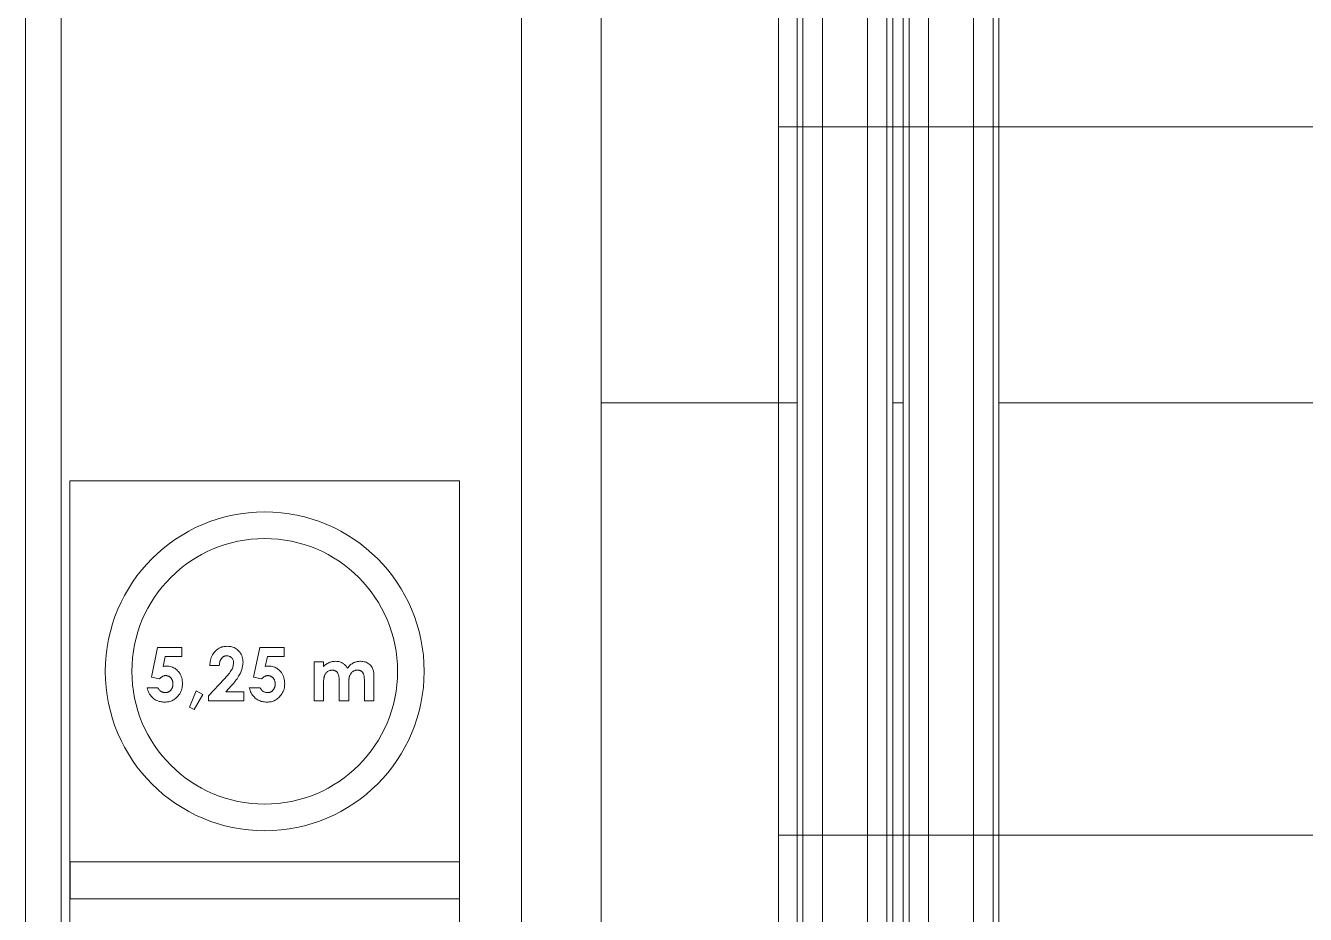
# Model space of a CAD drawing. Header units: inches. Extents: x -17229 to 23588, y -1896 to 20170.
# Drawn here: x 6999 to 7721, y 10232 to 10734 of the extents above; entities that cross this region are included whole.
import ezdxf
from ezdxf.enums import TextEntityAlignment as Align

# ---------------------------------------------------------------- set-up
doc = ezdxf.new("R2010")
doc.units = ezdxf.units.IN
doc.header["$MEASUREMENT"] = 0
for name, color, linetype in [('PK24-EQUIPMENT', 150, 'Continuous'), ('PK24E', 7, 'Continuous'), ('PK24E-STRUCT-STEEL', 254, 'Continuous')]:
    doc.layers.add(name, color=color, linetype=linetype)
for name, color, linetype, true_color in [('PK24-SYS-ROOM', 8, 'Continuous', 0x808080), ('PK24E-SYS-LIFT', 31, 'Continuous', 0xffcc5a), ('PK24E-SYS-SHELF', 31, 'Continuous', 0xffcc5a)]:
    doc.layers.add(name, color=color, linetype=linetype, true_color=true_color)
doc.styles.add('Impact', font='impact.ttf', dxfattribs={"height": 5})

# ---------------------------------------------------------------- blocks, each defined once
blk = doc.blocks.new('ROOM-INFODISP--FRONT-COMP-PK24')
at = {"layer": 'PK24-EQUIPMENT', "lineweight": 5}
for p, q in [((-18, 180), (-40, 180)), ((-40, 180), (-40, 87.7)), ((-18, 87.7), (-18, 180)), ((-39.99, 158.5), (-39.99, 156.4)), ((-18.01, 156.4), (-18.01, 158.5))]:
    blk.add_line(p, q, dxfattribs=at)
at = {"layer": 'PK24-EQUIPMENT', "color": 1, "lineweight": 5}
for p, q in [((-35.398, 168.922), (-35.046, 170.587)), ((-35.046, 170.587), (-33.68, 170.587)), ((-33.68, 170.587), (-33.68, 170.087)), ((-29.629, 168.922), (-29.276, 170.587)), ((-29.276, 170.587), (-27.91, 170.587)), ((-27.91, 170.587), (-27.91, 170.087)), ((-34.619, 170.087), (-34.736, 169.52)), ((-33.68, 170.087), (-34.619, 170.087)), ((-28.85, 170.087), (-28.967, 169.52)), ((-27.91, 170.087), (-28.85, 170.087)), ((-31.564, 169.587), (-32.103, 169.587)), ((-26.218, 169.779), (-25.68, 169.779)), ((-26.218, 167.587), (-26.218, 169.779)), ((-25.68, 169.779), (-25.68, 169.517)), ((-34.945, 168.818), (-35.398, 168.922)), ((-32.18, 167.86), (-31.291, 168.805)), ((-30.876, 168.446), (-31.189, 168.087)), ((-29.176, 168.818), (-29.629, 168.922)), ((-25.68, 168.552), (-25.68, 167.587)), ((-24.795, 167.587), (-24.795, 168.638)), ((-24.257, 168.566), (-24.257, 167.587)), ((-23.372, 167.587), (-23.372, 168.688)), ((-22.833, 168.862), (-22.833, 167.587)), ((-35.641, 168.318), (-35.026, 168.318)), ((-33.248, 167.219), (-32.872, 168.142)), ((-32.487, 167.943), (-32.978, 167.087)), ((-32.872, 168.142), (-32.487, 167.943)), ((-32.18, 167.587), (-32.18, 167.86)), ((-31.189, 168.087), (-30.18, 168.087)), ((-30.18, 168.087), (-30.18, 167.587)), ((-29.872, 168.318), (-29.257, 168.318)), ((-32.978, 167.087), (-33.248, 167.219)), ((-30.18, 167.587), (-32.18, 167.587)), ((-25.68, 167.587), (-26.218, 167.587)), ((-24.257, 167.587), (-24.795, 167.587)), ((-22.833, 167.587), (-23.372, 167.587))]:
    blk.add_line(p, q, dxfattribs=at)
at = {"layer": 'PK24-EQUIPMENT', "color": 2, "lineweight": 5}
for p, q in [((-18.01, 158.5), (-39.99, 158.5)), ((-39.99, 156.4), (-18.01, 156.4))]:
    blk.add_line(p, q, dxfattribs=at)
at = {"layer": 'PK24-EQUIPMENT', "color": 1, "lineweight": 5}
for radius in [9, 7.5]:
    blk.add_circle((-29, 169.25), radius, dxfattribs=at)
for points, knots in [([(-32.103, 169.587), (-32.094, 169.688), (-32.076, 169.891), (-31.971, 170.181), (-31.797, 170.409), (-31.585, 170.565), (-31.358, 170.651), (-31.198, 170.659), (-31.118, 170.664)], [0, 0, 0, 0, 0.186894, 0.373537, 0.559956, 0.70658, 0.85322, 1, 1, 1, 1]), ([(-31.118, 170.664), (-31.03, 170.658), (-30.853, 170.647), (-30.608, 170.533), (-30.403, 170.339), (-30.253, 170.075), (-30.23, 169.868), (-30.218, 169.764)], [0, 0, 0, 0, 0.1868825, 0.373533, 0.5601691, 0.7802357, 1, 1, 1, 1]), ([(-31.149, 170.125), (-31.163, 170.125), (-31.191, 170.124), (-31.233, 170.117), (-31.272, 170.106), (-31.309, 170.09), (-31.345, 170.069), (-31.379, 170.044), (-31.411, 170.014), (-31.441, 169.981), (-31.468, 169.943), (-31.493, 169.902), (-31.513, 169.857), (-31.53, 169.809), (-31.544, 169.758), (-31.554, 169.704), (-31.562, 169.647), (-31.563, 169.607), (-31.564, 169.587)], [0, 0, 0, 0, 0.056467, 0.111164, 0.164937, 0.218322, 0.272393, 0.327976, 0.385291, 0.444903, 0.506844, 0.569488, 0.634153, 0.700976, 0.770897, 0.843626, 0.91966, 1, 1, 1, 1]), ([(-30.757, 169.726), (-30.758, 169.754), (-30.76, 169.808), (-30.782, 169.885), (-30.816, 169.954), (-30.865, 170.014), (-30.923, 170.063), (-30.991, 170.1), (-31.068, 170.121), (-31.121, 170.124), (-31.149, 170.125)], [0, 0, 0, 0, 0.132755, 0.257234, 0.378601, 0.501406, 0.623942, 0.743642, 0.868121, 1, 1, 1, 1]), ([(-25.68, 169.517), (-25.626, 169.568), (-25.52, 169.669), (-25.336, 169.761), (-25.153, 169.81), (-25.038, 169.815), (-24.981, 169.818)], [0, 0, 0, 0, 0.279958, 0.559724, 0.779838, 1, 1, 1, 1]), ([(-24.981, 169.818), (-24.906, 169.812), (-24.758, 169.801), (-24.569, 169.706), (-24.426, 169.577), (-24.366, 169.477), (-24.335, 169.427)], [0, 0, 0, 0, 0.27989, 0.559636, 0.779757, 1, 1, 1, 1]), ([(-24.335, 169.427), (-24.284, 169.491), (-24.181, 169.62), (-23.983, 169.74), (-23.781, 169.808), (-23.652, 169.814), (-23.588, 169.818)], [0, 0, 0, 0, 0.279929, 0.559685, 0.779831, 1, 1, 1, 1]), ([(-23.588, 169.818), (-23.5, 169.811), (-23.326, 169.798), (-23.09, 169.674), (-22.924, 169.488), (-22.859, 169.271), (-22.836, 169.067), (-22.834, 168.931), (-22.833, 168.862)], [0, 0, 0, 0, 0.186698, 0.373135, 0.559193, 0.705816, 0.852877, 1, 1, 1, 1]), ([(-34.736, 169.52), (-34.702, 169.529), (-34.641, 169.545), (-34.578, 169.547), (-34.55, 169.548)], [0, 0, 0, 0, 0.559978, 1, 1, 1, 1]), ([(-34.55, 169.548), (-34.456, 169.542), (-34.268, 169.528), (-34.014, 169.391), (-33.804, 169.177), (-33.663, 168.886), (-33.648, 168.665), (-33.641, 168.554)], [0, 0, 0, 0, 0.186739, 0.37329, 0.560049, 0.779801, 1, 1, 1, 1]), ([(-31.291, 168.805), (-31.222, 168.88), (-31.084, 169.029), (-30.912, 169.254), (-30.788, 169.488), (-30.767, 169.647), (-30.757, 169.726)], [0, 0, 0, 0, 0.2804, 0.560639, 0.780618, 1, 1, 1, 1]), ([(-30.218, 169.764), (-30.235, 169.624), (-30.268, 169.344), (-30.451, 168.991), (-30.66, 168.697), (-30.804, 168.53), (-30.876, 168.446)], [0, 0, 0, 0, 0.2793382, 0.5592717, 0.7796061, 1, 1, 1, 1]), ([(-28.967, 169.52), (-28.933, 169.529), (-28.872, 169.545), (-28.809, 169.547), (-28.781, 169.548)], [0, 0, 0, 0, 0.559979, 1, 1, 1, 1]), ([(-28.781, 169.548), (-28.687, 169.542), (-28.499, 169.528), (-28.245, 169.391), (-28.035, 169.177), (-27.894, 168.886), (-27.879, 168.665), (-27.872, 168.554)], [0, 0, 0, 0, 0.186739, 0.37329, 0.560049, 0.779801, 1, 1, 1, 1]), ([(-25.192, 169.318), (-25.215, 169.317), (-25.261, 169.315), (-25.327, 169.299), (-25.391, 169.274), (-25.451, 169.238), (-25.505, 169.193), (-25.552, 169.14), (-25.592, 169.079), (-25.62, 169.022), (-25.636, 168.97), (-25.649, 168.926), (-25.658, 168.876), (-25.666, 168.822), (-25.673, 168.762), (-25.676, 168.697), (-25.68, 168.626), (-25.68, 168.577), (-25.68, 168.552)], [0, 0, 0, 0, 0.067433, 0.133552, 0.199705, 0.26712, 0.335278, 0.403628, 0.474205, 0.547994, 0.588136, 0.632412, 0.681857, 0.735629, 0.793897, 0.857789, 0.926292, 1, 1, 1, 1]), ([(-24.795, 168.638), (-24.795, 168.661), (-24.795, 168.707), (-24.798, 168.772), (-24.801, 168.832), (-24.806, 168.887), (-24.812, 168.937), (-24.82, 168.983), (-24.828, 169.023), (-24.843, 169.069), (-24.863, 169.12), (-24.894, 169.173), (-24.931, 169.219), (-24.973, 169.255), (-25.022, 169.283), (-25.074, 169.304), (-25.132, 169.315), (-25.171, 169.317), (-25.192, 169.318)], [0, 0, 0, 0, 0.07853, 0.151067, 0.218305, 0.280287, 0.337064, 0.388152, 0.434234, 0.474994, 0.549031, 0.617296, 0.681663, 0.743542, 0.80432, 0.867013, 0.931379, 1, 1, 1, 1]), ([(-23.76, 169.318), (-23.784, 169.317), (-23.832, 169.315), (-23.901, 169.3), (-23.966, 169.274), (-24.026, 169.239), (-24.081, 169.196), (-24.129, 169.144), (-24.169, 169.084), (-24.196, 169.029), (-24.214, 168.979), (-24.226, 168.936), (-24.235, 168.887), (-24.243, 168.833), (-24.25, 168.774), (-24.253, 168.709), (-24.257, 168.639), (-24.257, 168.591), (-24.257, 168.566)], [0, 0, 0, 0, 0.07062, 0.138577, 0.206073, 0.274463, 0.3426, 0.41074, 0.480118, 0.5526, 0.591784, 0.635663, 0.683569, 0.736965, 0.794871, 0.858421, 0.926599, 1, 1, 1, 1]), ([(-23.372, 168.688), (-23.372, 168.717), (-23.373, 168.774), (-23.377, 168.855), (-23.385, 168.928), (-23.395, 168.995), (-23.408, 169.054), (-23.425, 169.105), (-23.445, 169.15), (-23.468, 169.187), (-23.494, 169.218), (-23.524, 169.244), (-23.555, 169.267), (-23.59, 169.287), (-23.629, 169.3), (-23.67, 169.31), (-23.714, 169.317), (-23.745, 169.317), (-23.76, 169.318)], [0, 0, 0, 0, 0.104321, 0.200235, 0.287287, 0.36626, 0.437683, 0.50118, 0.558021, 0.608412, 0.655743, 0.701944, 0.748215, 0.794252, 0.842505, 0.892237, 0.944616, 1, 1, 1, 1]), ([(-34.591, 169.01), (-34.607, 169.009), (-34.637, 169.008), (-34.683, 168.999), (-34.728, 168.984), (-34.772, 168.962), (-34.816, 168.935), (-34.86, 168.902), (-34.904, 168.863), (-34.931, 168.834), (-34.945, 168.818)], [0, 0, 0, 0, 0.11036, 0.221186, 0.334364, 0.452977, 0.577234, 0.708804, 0.849355, 1, 1, 1, 1]), ([(-33.641, 168.554), (-33.648, 168.453), (-33.661, 168.252), (-33.787, 167.973), (-33.971, 167.759), (-34.183, 167.61), (-34.407, 167.524), (-34.565, 167.515), (-34.644, 167.51)], [0, 0, 0, 0, 0.186677, 0.373167, 0.559769, 0.70649, 0.853223, 1, 1, 1, 1]), ([(-34.614, 168.048), (-34.599, 168.049), (-34.57, 168.05), (-34.526, 168.056), (-34.485, 168.067), (-34.446, 168.082), (-34.408, 168.101), (-34.372, 168.125), (-34.338, 168.153), (-34.306, 168.185), (-34.276, 168.22), (-34.251, 168.258), (-34.228, 168.298), (-34.211, 168.341), (-34.197, 168.386), (-34.187, 168.434), (-34.181, 168.484), (-34.18, 168.518), (-34.18, 168.535)], [0, 0, 0, 0, 0.061179, 0.120371, 0.178442, 0.235934, 0.294268, 0.352654, 0.413122, 0.475586, 0.5389, 0.601869, 0.664333, 0.727647, 0.792409, 0.85912, 0.928135, 1, 1, 1, 1]), ([(-34.18, 168.535), (-34.18, 168.552), (-34.181, 168.585), (-34.186, 168.634), (-34.196, 168.68), (-34.209, 168.724), (-34.226, 168.766), (-34.246, 168.806), (-34.271, 168.843), (-34.299, 168.877), (-34.33, 168.908), (-34.362, 168.935), (-34.397, 168.958), (-34.432, 168.978), (-34.47, 168.992), (-34.509, 169.002), (-34.55, 169.009), (-34.577, 169.01), (-34.591, 169.01)], [0, 0, 0, 0, 0.072891, 0.141883, 0.209282, 0.274623, 0.338439, 0.401305, 0.465006, 0.52832, 0.59074, 0.650981, 0.70969, 0.767212, 0.824188, 0.881767, 0.939955, 1, 1, 1, 1]), ([(-28.822, 169.01), (-28.837, 169.009), (-28.868, 169.008), (-28.913, 168.999), (-28.958, 168.984), (-29.003, 168.962), (-29.047, 168.935), (-29.091, 168.902), (-29.134, 168.863), (-29.162, 168.834), (-29.176, 168.818)], [0, 0, 0, 0, 0.11036, 0.221186, 0.334364, 0.452977, 0.577234, 0.708804, 0.849355, 1, 1, 1, 1]), ([(-27.872, 168.554), (-27.878, 168.453), (-27.891, 168.252), (-28.018, 167.973), (-28.202, 167.759), (-28.414, 167.61), (-28.638, 167.524), (-28.796, 167.515), (-28.875, 167.51)], [0, 0, 0, 0, 0.186677, 0.373167, 0.559769, 0.70649, 0.853223, 1, 1, 1, 1]), ([(-28.844, 168.048), (-28.829, 168.049), (-28.8, 168.05), (-28.757, 168.056), (-28.716, 168.067), (-28.677, 168.082), (-28.639, 168.101), (-28.603, 168.125), (-28.569, 168.153), (-28.537, 168.185), (-28.507, 168.22), (-28.482, 168.258), (-28.459, 168.298), (-28.442, 168.341), (-28.428, 168.386), (-28.417, 168.434), (-28.411, 168.484), (-28.411, 168.518), (-28.41, 168.535)], [0, 0, 0, 0, 0.061179, 0.120371, 0.178442, 0.235934, 0.294268, 0.352654, 0.413122, 0.475586, 0.5389, 0.601869, 0.664333, 0.727647, 0.792409, 0.85912, 0.928135, 1, 1, 1, 1]), ([(-28.41, 168.535), (-28.411, 168.552), (-28.411, 168.585), (-28.417, 168.634), (-28.426, 168.68), (-28.44, 168.724), (-28.457, 168.766), (-28.477, 168.806), (-28.502, 168.843), (-28.53, 168.877), (-28.56, 168.908), (-28.593, 168.935), (-28.627, 168.958), (-28.663, 168.978), (-28.701, 168.992), (-28.74, 169.002), (-28.78, 169.009), (-28.808, 169.01), (-28.822, 169.01)], [0, 0, 0, 0, 0.072891, 0.141883, 0.209282, 0.274623, 0.338439, 0.401305, 0.465006, 0.52832, 0.59074, 0.650981, 0.70969, 0.767212, 0.824188, 0.881767, 0.939955, 1, 1, 1, 1]), ([(-34.644, 167.51), (-34.731, 167.515), (-34.905, 167.525), (-35.151, 167.621), (-35.375, 167.785), (-35.555, 168.022), (-35.612, 168.219), (-35.641, 168.318)], [0, 0, 0, 0, 0.186849, 0.373549, 0.560248, 0.779948, 1, 1, 1, 1]), ([(-35.026, 168.318), (-35.015, 168.297), (-34.993, 168.255), (-34.951, 168.201), (-34.905, 168.154), (-34.853, 168.115), (-34.797, 168.086), (-34.739, 168.064), (-34.677, 168.051), (-34.635, 168.049), (-34.614, 168.048)], [0, 0, 0, 0, 0.138114, 0.268408, 0.394191, 0.517092, 0.637493, 0.757004, 0.877294, 1, 1, 1, 1]), ([(-28.875, 167.51), (-28.962, 167.515), (-29.136, 167.525), (-29.382, 167.621), (-29.606, 167.785), (-29.786, 168.022), (-29.843, 168.219), (-29.872, 168.318)], [0, 0, 0, 0, 0.186849, 0.373549, 0.560248, 0.779947, 1, 1, 1, 1]), ([(-29.257, 168.318), (-29.245, 168.297), (-29.223, 168.255), (-29.182, 168.201), (-29.135, 168.154), (-29.084, 168.115), (-29.028, 168.086), (-28.97, 168.064), (-28.908, 168.051), (-28.866, 168.049), (-28.844, 168.048)], [0, 0, 0, 0, 0.138114, 0.268408, 0.394191, 0.517092, 0.637493, 0.757004, 0.877294, 1, 1, 1, 1])]:
    blk.add_open_spline(points, degree=3, knots=knots, dxfattribs=at)
blk = doc.blocks.new('*U35')
at = {"layer": 'PK24-SYS-ROOM', "color": 2, "lineweight": 5}
for p, q in [((-140, 200), (140, 200)), ((-140, 160), (140, 160))]:
    blk.add_line(p, q, dxfattribs=at)
at = {"layer": 'PK24-SYS-ROOM', "lineweight": 5}
blk.add_lwpolyline([(-140, 0), (140, 0), (140, 210), (-140, 210)], close=True, dxfattribs=at)
blk.add_blockref('ROOM-INFODISP--FRONT-COMP-PK24', (-140, 0), dxfattribs=at)
at = {"layer": 'PK24-SYS-ROOM', "color": 3, "lineweight": 5, "style": 'Impact'}
blk.add_attdef('ROOMNO', text='', height=10, dxfattribs=at).set_placement((178.825, 230), align=Align.CENTER)
blk = doc.blocks.new('ELIFT-DU--BACK-COMP-PKE24')
at = {"layer": 'PK24E-SYS-LIFT', "linetype": 'Continuous', "lineweight": 5}
for p, q in [((-138.95, 155.15), (-138.95, 27.17)), ((-138.62, 155.15), (-138.62, 27.17)), ((-137.52, 155.15), (-137.52, 27.17)), ((-134.98, 155.15), (-134.98, 27.17)), ((-133.88, 155.15), (-133.88, 27.17)), ((-133.55, 155.15), (-133.55, 27.17)), ((-132.95, 155.15), (-132.95, 27.17)), ((-132.62, 155.15), (-132.62, 27.17)), ((-131.52, 155.15), (-131.52, 27.17)), ((-128.98, 155.15), (-128.98, 27.17)), ((-127.88, 155.15), (-127.88, 27.17)), ((-127.55, 155.15), (-127.55, 27.17)), ((-182.5, 33.5), (-182.5, 143.9)), ((-150, 33.5), (-150, 143.9)), ((-150, 100.65), (-138.95, 100.65)), ((-133.55, 100.65), (-132.95, 100.65)), ((-127.55, 100.65), (-103.85, 100.65))]:
    blk.add_line(p, q, dxfattribs=at)
blk = doc.blocks.new('*U56')
at = {"layer": 'PK24E-STRUCT-STEEL', "lineweight": 5}
blk.add_lwpolyline([(-180.5, 299.819), (-154.5, 299.819), (-154.499, -398.4), (-180.499, -398.4)], close=True, dxfattribs=at)
at = {"layer": 'PK24E-SYS-SHELF', "lineweight": 5}
blk.add_blockref('ELIFT-DU--BACK-COMP-PKE24', (0, 83.769), dxfattribs=at)

msp = doc.modelspace()

# ---------------------------------------------------------------- block references
at = {"layer": 'PK24E', "lineweight": 5, "xscale": 10, "yscale": 10, "zscale": 10}
for name in ['*U35', '*U56']:
    msp.add_blockref(name, (8823.95, 8676.69), dxfattribs=at)

doc.saveas('drawing.dxf')
